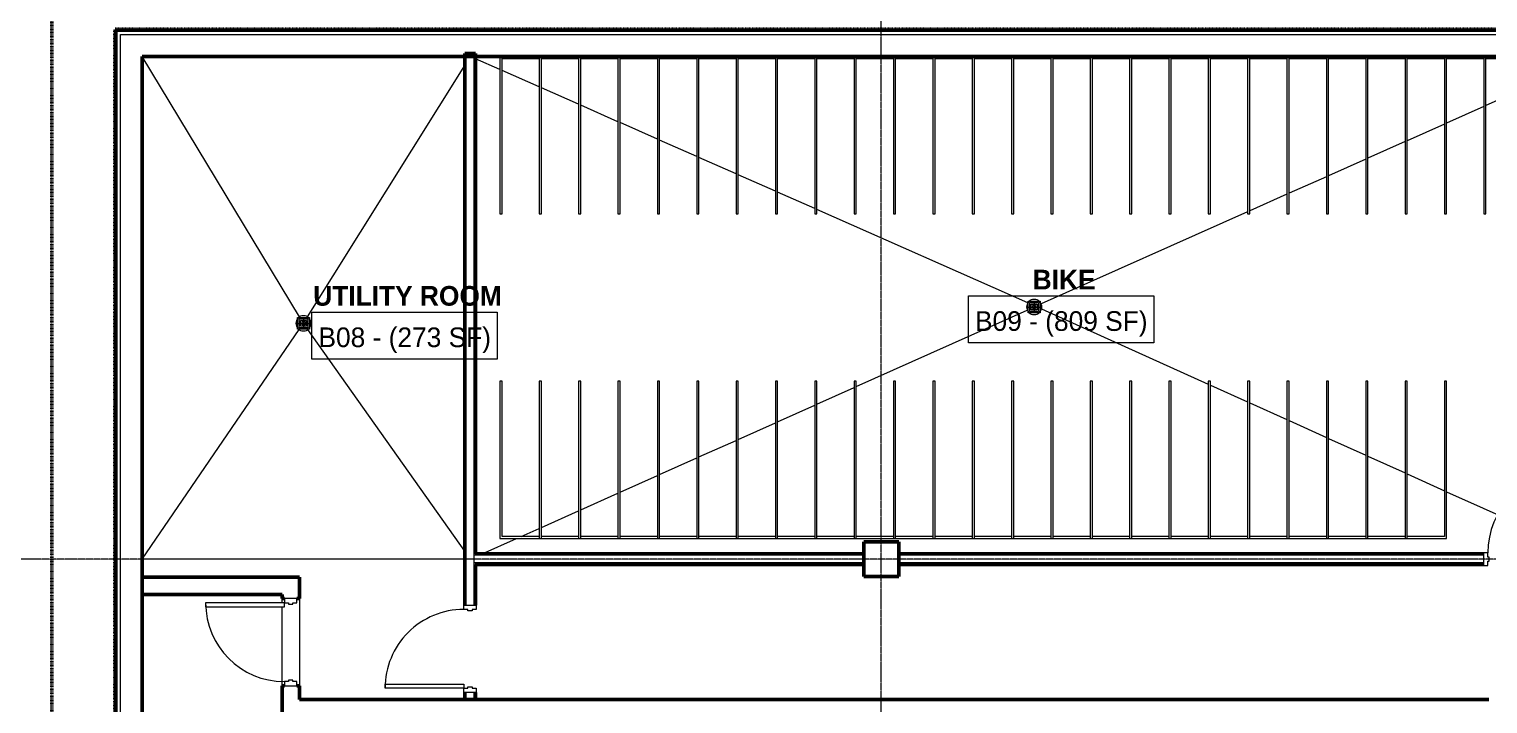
# Model space of a CAD drawing. Header units: inches. Extents: x -4235 to -464, y 9767 to 12463.
# Drawn here: x -3871 to -3204, y 11781 to 12090 of the extents above; entities that cross this region are included whole.
import ezdxf

# ---------------------------------------------------------------- set-up
doc = ezdxf.new("R2010")
doc.units = ezdxf.units.IN
doc.header["$MEASUREMENT"] = 0
doc.linetypes.add('Dash 1_16_', pattern=[0.125, 0.0625, -0.0625])
doc.linetypes.add('Grid Line 1_2_', pattern=[0.875, 0.5, -0.125, 0.125, -0.125])
for name, color, linetype, lineweight in [('0-1', 7, 'Continuous', 5), ('0-3', 90, 'Continuous', 20), ('0-4', 7, 'Continuous', 9), ('A-AREA-IDEN', 2, 'Continuous', 9), ('A-DOOR-1', 90, 'Continuous', 20), ('A-DOOR-2', 7, 'Continuous', 9), ('A-DOOR-FRAM-1', 90, 'Continuous', 20), ('A-FLOR-4', 192, 'Continuous', 9), ('A-FLOR-5', 254, 'Continuous', 13), ('A-GENM-2', 7, 'Continuous', 9), ('A-WALL', 113, 'Continuous', 13), ('A-WALL-3', 50, 'Continuous', 13), ('A-WALL-4', 250, 'Continuous', 50), ('A-WALL-5', 7, 'Continuous', 9), ('C-PROP-LINE-1', 91, 'Dash 1_16_', 50), ('I-WALL-1', 250, 'Continuous', 50), ('P-SANR-FIXT', 6, 'Continuous', 9), ('S-COLS', 52, 'Continuous', 9), ('S-COLS-1', 52, 'Continuous', 50), ('S-FNDN-4', 32, 'Continuous', 50), ('S-GRID-1', 1, 'Grid Line 1_2_', 9)]:
    doc.layers.add(name, color=color, linetype=linetype, lineweight=lineweight)
doc.styles.add('Century Gothic', font='ufonts.com_century-gothic.ttf', dxfattribs={"height": 9})
doc.styles.add('Century Gothic_B', font='GOTHICB.TTF', dxfattribs={"height": 9})

# ---------------------------------------------------------------- blocks, each defined once
blk = doc.blocks.new('Parking_Stall_Multiple - BIKE-2100576-BACKGROUND - BASEMENT')
at = {"layer": 'A-GENM-2'}
for p, q in [((72, 0), (0, 0)), ((0, 0), (0, -19)), ((72, -1), (72, 0)), ((1, -18), (1, -1)), ((1, -1), (72, -1)), ((72, -18), (0, -18)), ((0, -18), (0, -37)), ((0, -19), (72, -19)), ((72, -18), (1, -18)), ((1, -36), (1, -19)), ((1, -19), (72, -19)), ((72, -19), (72, -18)), ((72, -19), (72, -18)), ((72, -36), (0, -36)), ((0, -36), (0, -55)), ((0, -37), (72, -37)), ((72, -36), (1, -36)), ((1, -54), (1, -37)), ((1, -37), (72, -37)), ((72, -37), (72, -36)), ((72, -37), (72, -36)), ((72, -54), (0, -54)), ((0, -54), (0, -73)), ((0, -55), (72, -55)), ((72, -54), (1, -54)), ((1, -72), (1, -55)), ((1, -55), (72, -55)), ((72, -55), (72, -54)), ((72, -55), (72, -54)), ((72, -72), (0, -72)), ((0, -72), (0, -91)), ((0, -73), (72, -73)), ((72, -72), (1, -72)), ((1, -90), (1, -73)), ((1, -73), (72, -73)), ((72, -73), (72, -72)), ((72, -73), (72, -72)), ((72, -90), (0, -90)), ((0, -90), (0, -109)), ((0, -91), (72, -91)), ((72, -90), (1, -90)), ((1, -108), (1, -91)), ((1, -91), (72, -91)), ((72, -91), (72, -90)), ((72, -91), (72, -90)), ((72, -108), (0, -108)), ((0, -108), (0, -127)), ((0, -109), (72, -109)), ((72, -108), (1, -108)), ((1, -126), (1, -109)), ((1, -109), (72, -109)), ((72, -109), (72, -108)), ((72, -109), (72, -108)), ((72, -126), (0, -126)), ((0, -126), (0, -145)), ((72, -126), (1, -126)), ((72, -127), (72, -126)), ((72, -127), (72, -126)), ((0, -127), (72, -127)), ((1, -144), (1, -127)), ((1, -127), (72, -127)), ((72, -144), (0, -144)), ((0, -144), (0, -163)), ((0, -145), (72, -145)), ((72, -144), (1, -144)), ((1, -162), (1, -145)), ((1, -145), (72, -145)), ((72, -145), (72, -144)), ((72, -145), (72, -144)), ((72, -162), (0, -162)), ((0, -162), (0, -181)), ((0, -163), (72, -163)), ((72, -162), (1, -162)), ((1, -180), (1, -163)), ((1, -163), (72, -163)), ((72, -163), (72, -162)), ((72, -163), (72, -162)), ((72, -180), (0, -180)), ((0, -180), (0, -199)), ((72, -180), (1, -180)), ((72, -181), (72, -180)), ((72, -181), (72, -180)), ((0, -181), (72, -181)), ((1, -198), (1, -181)), ((1, -181), (72, -181)), ((72, -198), (0, -198)), ((0, -198), (0, -217)), ((0, -199), (72, -199)), ((72, -198), (1, -198)), ((1, -216), (1, -199)), ((1, -199), (72, -199)), ((72, -199), (72, -198)), ((72, -199), (72, -198)), ((72, -216), (0, -216)), ((0, -216), (0, -235)), ((0, -217), (72, -217)), ((72, -216), (1, -216)), ((1, -234), (1, -217)), ((1, -217), (72, -217)), ((72, -217), (72, -216)), ((72, -217), (72, -216)), ((72, -234), (0, -234)), ((0, -234), (0, -253)), ((0, -235), (72, -235)), ((72, -234), (1, -234)), ((1, -252), (1, -235)), ((1, -235), (72, -235)), ((72, -235), (72, -234)), ((72, -235), (72, -234)), ((72, -252), (0, -252)), ((0, -252), (0, -271)), ((0, -253), (72, -253)), ((72, -252), (1, -252)), ((1, -270), (1, -253)), ((1, -253), (72, -253)), ((72, -253), (72, -252)), ((72, -253), (72, -252)), ((72, -270), (0, -270)), ((0, -270), (0, -289)), ((0, -271), (72, -271)), ((72, -270), (1, -270)), ((1, -288), (1, -271)), ((1, -271), (72, -271)), ((72, -271), (72, -270)), ((72, -271), (72, -270)), ((72, -288), (0, -288)), ((0, -288), (0, -307)), ((0, -289), (72, -289)), ((72, -288), (1, -288)), ((1, -306), (1, -289)), ((1, -289), (72, -289)), ((72, -289), (72, -288)), ((72, -289), (72, -288)), ((72, -306), (0, -306)), ((0, -306), (0, -325)), ((72, -306), (1, -306)), ((72, -307), (72, -306)), ((72, -307), (72, -306)), ((0, -307), (72, -307)), ((1, -324), (1, -307)), ((1, -307), (72, -307)), ((72, -324), (0, -324)), ((0, -324), (0, -343)), ((0, -325), (72, -325)), ((72, -324), (1, -324)), ((1, -342), (1, -325)), ((1, -325), (72, -325)), ((72, -325), (72, -324)), ((72, -325), (72, -324)), ((72, -342), (0, -342)), ((0, -342), (0, -361)), ((0, -343), (72, -343)), ((72, -342), (1, -342)), ((1, -360), (1, -343)), ((1, -343), (72, -343)), ((72, -343), (72, -342)), ((72, -343), (72, -342)), ((72, -360), (0, -360)), ((0, -360), (0, -379)), ((72, -360), (1, -360)), ((72, -361), (72, -360)), ((72, -361), (72, -360)), ((0, -361), (72, -361)), ((1, -378), (1, -361)), ((1, -361), (72, -361)), ((72, -378), (0, -378)), ((0, -378), (0, -397)), ((0, -379), (72, -379)), ((72, -378), (1, -378)), ((1, -396), (1, -379)), ((1, -379), (72, -379)), ((72, -379), (72, -378)), ((72, -379), (72, -378)), ((72, -396), (0, -396)), ((0, -396), (0, -415)), ((0, -397), (72, -397)), ((72, -396), (1, -396)), ((1, -414), (1, -397)), ((1, -397), (72, -397)), ((72, -397), (72, -396)), ((72, -397), (72, -396)), ((72, -414), (0, -414)), ((0, -414), (0, -433)), ((0, -415), (72, -415)), ((72, -414), (1, -414)), ((1, -432), (1, -415)), ((1, -415), (72, -415)), ((72, -415), (72, -414)), ((72, -415), (72, -414)), ((0, -433), (72, -433)), ((72, -432), (1, -432)), ((72, -433), (72, -432))]:
    blk.add_line(p, q, dxfattribs=at)
blk = doc.blocks.new('HOLLOW METAL - COMMON_3-0 x 7-0 - HM DOOR-2191987-BACKGROUND - BASEMENT')
at = {"layer": 'A-DOOR-1'}
for p, q in [((16.25, -3.1875), (18, -3.1875)), ((16.25, -39.1875), (16.25, -3.1875)), ((18, -3.1875), (18, -39.1875)), ((18, -39.1875), (16.25, -39.1875))]:
    blk.add_line(p, q, dxfattribs=at)
at = {"layer": 'A-DOOR-2'}
blk.add_arc((18, -3.1875), 36, 180, 270, dxfattribs=at)
at = {"layer": 'A-DOOR-FRAM-1'}
for p, q in [((-20, 2.5625), (-18, 2.5625)), ((-20, -3.1875), (-20, 2.5625)), ((-18, 2.5625), (-18, 0.625)), ((-18, 0.625), (-17.375, 0.625)), ((-17.375, 0.625), (-17.375, -1.25)), ((17.375, 0.625), (18, 0.625)), ((17.375, -1.25), (17.375, 0.625)), ((18, 2.5625), (20, 2.5625)), ((18, 0.625), (18, 2.5625)), ((20, 2.5625), (20, -3.1875)), ((-18, -3.1875), (-20, -3.1875)), ((-18, -1.25), (-18, -3.1875)), ((-17.375, -1.25), (-18, -1.25)), ((18, -1.25), (17.375, -1.25)), ((18, -3.1875), (18, -1.25)), ((20, -3.1875), (18, -3.1875))]:
    blk.add_line(p, q, dxfattribs=at)
blk = doc.blocks.new('Parking_Stall_Multiple - BIKE-2100173-BACKGROUND - BASEMENT')
at = {"layer": 'A-GENM-2'}
for p, q in [((1, 487), (1, 501.45)), ((72, 487), (0, 487)), ((0, 486), (72, 486)), ((72, 487), (1, 487)), ((1, 469), (1, 486)), ((1, 486), (72, 486)), ((72, 486), (72, 487)), ((72, 486), (72, 487)), ((72, 469), (0, 469)), ((0, 468), (72, 468)), ((72, 469), (1, 469)), ((1, 451), (1, 468)), ((1, 468), (72, 468)), ((72, 468), (72, 469)), ((72, 468), (72, 469)), ((72, 451), (0, 451)), ((0, 450), (72, 450)), ((72, 451), (1, 451)), ((1, 433), (1, 450)), ((1, 450), (72, 450)), ((72, 450), (72, 451)), ((72, 450), (72, 451)), ((72, 433), (0, 433)), ((0, 432), (72, 432)), ((72, 433), (1, 433)), ((1, 415), (1, 432)), ((1, 432), (72, 432)), ((72, 432), (72, 433)), ((72, 432), (72, 433)), ((72, 415), (0, 415)), ((0, 414), (72, 414)), ((72, 415), (1, 415)), ((1, 397), (1, 414)), ((1, 414), (72, 414)), ((72, 414), (72, 415)), ((72, 414), (72, 415)), ((72, 397), (0, 397)), ((0, 396), (72, 396)), ((72, 397), (1, 397)), ((1, 379), (1, 396)), ((1, 396), (72, 396)), ((72, 396), (72, 397)), ((72, 396), (72, 397)), ((72, 379), (0, 379)), ((0, 378), (72, 378)), ((72, 379), (1, 379)), ((1, 361), (1, 378)), ((1, 378), (72, 378)), ((72, 378), (72, 379)), ((72, 378), (72, 379)), ((72, 361), (0, 361)), ((72, 361), (1, 361)), ((72, 360), (72, 361)), ((72, 360), (72, 361)), ((0, 360), (72, 360)), ((1, 343), (1, 360)), ((1, 360), (72, 360)), ((72, 343), (0, 343)), ((0, 342), (72, 342)), ((72, 343), (1, 343)), ((1, 325), (1, 342)), ((1, 342), (72, 342)), ((72, 342), (72, 343)), ((72, 342), (72, 343)), ((72, 325), (0, 325)), ((0, 324), (72, 324)), ((72, 325), (1, 325)), ((1, 307), (1, 324)), ((1, 324), (72, 324)), ((72, 324), (72, 325)), ((72, 324), (72, 325)), ((72, 307), (0, 307)), ((72, 307), (1, 307)), ((72, 306), (72, 307)), ((72, 306), (72, 307)), ((0, 306), (72, 306)), ((1, 289), (1, 306)), ((1, 306), (72, 306)), ((72, 289), (0, 289)), ((0, 288), (72, 288)), ((72, 289), (1, 289)), ((1, 271), (1, 288)), ((1, 288), (72, 288)), ((72, 288), (72, 289)), ((72, 288), (72, 289)), ((72, 271), (0, 271)), ((0, 270), (72, 270)), ((72, 271), (1, 271)), ((1, 253), (1, 270)), ((1, 270), (72, 270)), ((72, 270), (72, 271)), ((72, 270), (72, 271)), ((72, 253), (0, 253)), ((0, 252), (72, 252)), ((72, 253), (1, 253)), ((1, 235), (1, 252)), ((1, 252), (72, 252)), ((72, 252), (72, 253)), ((72, 252), (72, 253)), ((72, 235), (0, 235)), ((0, 234), (72, 234)), ((72, 235), (1, 235)), ((1, 217), (1, 234)), ((1, 234), (72, 234)), ((72, 234), (72, 235)), ((72, 234), (72, 235)), ((72, 217), (0, 217)), ((0, 216), (72, 216)), ((72, 217), (1, 217)), ((1, 199), (1, 216)), ((1, 216), (72, 216)), ((72, 216), (72, 217)), ((72, 216), (72, 217)), ((72, 199), (0, 199)), ((0, 198), (72, 198)), ((72, 199), (1, 199)), ((1, 181), (1, 198)), ((1, 198), (72, 198)), ((72, 198), (72, 199)), ((72, 198), (72, 199)), ((72, 181), (0, 181)), ((72, 181), (1, 181)), ((72, 180), (72, 181)), ((72, 180), (72, 181)), ((0, 180), (72, 180)), ((1, 163), (1, 180)), ((1, 180), (72, 180)), ((72, 163), (0, 163)), ((0, 162), (72, 162)), ((72, 163), (1, 163)), ((1, 145), (1, 162)), ((1, 162), (72, 162)), ((72, 162), (72, 163)), ((72, 162), (72, 163)), ((72, 145), (0, 145)), ((0, 144), (72, 144)), ((72, 145), (1, 145)), ((1, 127), (1, 144)), ((1, 144), (72, 144)), ((72, 144), (72, 145)), ((72, 144), (72, 145)), ((72, 127), (0, 127)), ((72, 127), (1, 127)), ((72, 126), (72, 127)), ((72, 126), (72, 127)), ((0, 126), (72, 126)), ((1, 109), (1, 126)), ((1, 126), (72, 126)), ((72, 109), (0, 109)), ((0, 108), (72, 108)), ((72, 109), (1, 109)), ((1, 91), (1, 108)), ((1, 108), (72, 108)), ((72, 108), (72, 109)), ((72, 108), (72, 109)), ((72, 91), (0, 91)), ((0, 90), (72, 90)), ((72, 91), (1, 91)), ((1, 73), (1, 90)), ((1, 90), (72, 90)), ((72, 90), (72, 91)), ((72, 90), (72, 91)), ((72, 73), (0, 73)), ((0, 72), (72, 72)), ((72, 73), (1, 73)), ((1, 55), (1, 72)), ((1, 72), (72, 72)), ((72, 72), (72, 73)), ((72, 72), (72, 73)), ((72, 55), (0, 55)), ((0, 54), (72, 54)), ((72, 55), (1, 55)), ((1, 37), (1, 54)), ((1, 54), (72, 54)), ((72, 54), (72, 55)), ((72, 54), (72, 55)), ((72, 37), (0, 37)), ((0, 36), (72, 36)), ((72, 37), (1, 37)), ((1, 19), (1, 36)), ((1, 36), (72, 36)), ((72, 36), (72, 37)), ((72, 36), (72, 37)), ((72, 19), (0, 19)), ((0, 18), (72, 18)), ((72, 19), (1, 19)), ((1, 1), (1, 18)), ((1, 18), (72, 18)), ((72, 18), (72, 19)), ((72, 18), (72, 19)), ((72, 1), (1, 1)), ((72, 0), (72, 1)), ((0, 0), (72, 0))]:
    blk.add_line(p, q, dxfattribs=at)
blk = doc.blocks.new('HOLLOW METAL - COMMON_3-0 x 7-0 - HM DOOR-2191985-BACKGROUND - BASEMENT')
at = {"layer": 'A-DOOR-1'}
for p, q in [((18, 39.125), (16.25, 39.125)), ((16.25, 39.125), (16.25, 3.125)), ((18, 3.125), (18, 39.125)), ((16.25, 3.125), (18, 3.125))]:
    blk.add_line(p, q, dxfattribs=at)
at = {"layer": 'A-DOOR-2'}
blk.add_arc((18, 3.125), 36, 90, 180, dxfattribs=at)
at = {"layer": 'A-DOOR-FRAM-1'}
for p, q in [((-18, 3.125), (-20, 3.125)), ((-20, 3.125), (-20, -2.625)), ((-18, 1.1875), (-18, 3.125)), ((-17.375, 1.1875), (-18, 1.1875)), ((-17.375, -0.6875), (-17.375, 1.1875)), ((18, 1.1875), (17.375, 1.1875)), ((17.375, 1.1875), (17.375, -0.6875)), ((18, 3.125), (18, 1.1875)), ((20, 3.125), (18, 3.125)), ((20, -2.625), (20, 3.125)), ((-20, -2.625), (-18, -2.625)), ((-18, -2.625), (-18, -0.6875)), ((-18, -0.6875), (-17.375, -0.6875)), ((17.375, -0.6875), (18, -0.6875)), ((18, -0.6875), (18, -2.625)), ((18, -2.625), (20, -2.625))]:
    blk.add_line(p, q, dxfattribs=at)
blk = doc.blocks.new('CTR - 1st Phase - Common Walls_rvt-1-BACKGROUND - BASEMENT')
at = {"layer": 'A-WALL-3'}
for p, q in [((-3671.14, 11826.18), (-3671.14, 12078.59)), ((-3667.51, 11848.94), (-3667.51, 12078.59)), ((-3666.89, 11849.56), (-3666.89, 11848.94)), ((-3666.89, 11848.94), (-3667.51, 11848.94)), ((-3667.51, 11845.44), (-3667.51, 11848.94)), ((-3667.51, 11845.44), (-3667.51, 11848.94)), ((-3666.89, 11845.44), (-3667.51, 11845.44)), ((-3667.51, 11826.18), (-3667.51, 11845.44)), ((-3489.32, 11848.94), (-3666.89, 11848.94)), ((-3489.32, 11845.44), (-3666.89, 11845.44)), ((-3666.89, 11845.44), (-3666.89, 11844.81)), ((-3205.89, 11848.94), (-3473.32, 11848.94)), ((-3205.89, 11845.44), (-3473.32, 11845.44)), ((-3671.14, 11782.99), (-3671.14, 11786.18)), ((-3667.51, 11782.99), (-3667.51, 11786.18))]:
    blk.add_line(p, q, dxfattribs=at)
at = {"layer": 'I-WALL-1'}
for p, q in [((-3671.76, 12078.59), (-3671.76, 11826.18)), ((-3666.89, 12078.59), (-3671.76, 12078.59)), ((-3666.89, 11849.56), (-3666.89, 12078.59)), ((-3489.32, 11849.56), (-3666.89, 11849.56)), ((-3205.89, 11849.56), (-3473.32, 11849.56)), ((-3666.89, 11844.81), (-3489.32, 11844.81)), ((-3666.89, 11826.18), (-3666.89, 11844.81)), ((-3473.32, 11844.81), (-3205.89, 11844.81)), ((-3671.76, 11786.18), (-3671.76, 11782.99)), ((-3671.76, 11782.99), (-3666.89, 11782.99)), ((-3666.89, 11782.99), (-3666.89, 11786.18))]:
    blk.add_line(p, q, dxfattribs=at)
at = {"layer": '0-3'}
for name, p, rotation in [('Parking_Stall_Multiple - BIKE-2100173-BACKGROUND - BASEMENT', (-3655.71, 12077.19), 269.9999999999967), ('Parking_Stall_Multiple - BIKE-2100576-BACKGROUND - BASEMENT', (-3655.71, 11856.59), 90.0000000000033), ('HOLLOW METAL - COMMON_3-0 x 7-0 - HM DOOR-2191987-BACKGROUND - BASEMENT', (-3669.07, 11806.18), 270)]:
    blk.add_blockref(name, p, dxfattribs=dict(at, rotation=rotation))
blk.add_blockref('HOLLOW METAL - COMMON_3-0 x 7-0 - HM DOOR-2191985-BACKGROUND - BASEMENT', (-3185.89, 11846.94), dxfattribs=at)
blk = doc.blocks.new('HOLLOW METAL - COMMON_3-0 x 7-0 - HM DOOR-2453422-BACKGROUND - BASEMENT')
at = {"layer": 'A-DOOR-1'}
for p, q in [((18, 39.25), (16.25, 39.25)), ((16.25, 39.25), (16.25, 3.25)), ((18, 3.25), (18, 39.25)), ((16.25, 3.25), (18, 3.25))]:
    blk.add_line(p, q, dxfattribs=at)
at = {"layer": 'A-DOOR-2'}
blk.add_arc((18, 3.25), 36, 90, 180, dxfattribs=at)
at = {"layer": 'A-DOOR-FRAM-1'}
for p, q in [((-18, 3.25), (-20, 3.25)), ((-20, 3.25), (-20, -2.5)), ((-18, 1.3125), (-18, 3.25)), ((-17.375, 1.3125), (-18, 1.3125)), ((-17.375, -0.5625), (-17.375, 1.3125)), ((18, 1.3125), (17.375, 1.3125)), ((17.375, 1.3125), (17.375, -0.5625)), ((18, 3.25), (18, 1.3125)), ((20, 3.25), (18, 3.25)), ((20, -2.5), (20, 3.25)), ((-20, -2.5), (-18, -2.5)), ((-18, -2.5), (-18, -0.5625)), ((-18, -0.5625), (-17.375, -0.5625)), ((17.375, -0.5625), (18, -0.5625)), ((18, -0.5625), (18, -2.5)), ((18, -2.5), (20, -2.5))]:
    blk.add_line(p, q, dxfattribs=at)
blk = doc.blocks.new('CTR - 1st Phase -Stairs _ Elevators_rvt-1-BACKGROUND - BASEMENT')
at = {"layer": 'A-WALL-4'}
for p, q in [((-3755.32, 11838.99), (-3819.32, 11838.99)), ((-3819.32, 11838.99), (-3819.32, 11830.99)), ((-3747.32, 11838.99), (-3755.32, 11838.99)), ((-3747.32, 11829.18), (-3747.32, 11838.99)), ((-3819.32, 11830.99), (-3755.32, 11830.99)), ((-3755.32, 11830.99), (-3755.32, 11829.18)), ((-3755.32, 11829.18), (-3754.32, 11829.18)), ((-3748.57, 11829.18), (-3747.32, 11829.18)), ((-3754.32, 11789.18), (-3755.32, 11789.18)), ((-3755.32, 11789.18), (-3755.32, 11774.99)), ((-3747.32, 11789.18), (-3748.57, 11789.18)), ((-3747.32, 11782.99), (-3747.32, 11789.18)), ((-3203.32, 11782.99), (-3747.32, 11782.99))]:
    blk.add_line(p, q, dxfattribs=at)
at = {"layer": 'A-WALL-5'}
for p, q in [((-3755.32, 11827.18), (-3755.32, 11829.18)), ((-3747.32, 11829.18), (-3747.32, 11789.18)), ((-3755.32, 11789.18), (-3755.32, 11825.43))]:
    blk.add_line(p, q, dxfattribs=at)
at = {"layer": '0-4', "rotation": 89.99999999999085}
blk.add_blockref('HOLLOW METAL - COMMON_3-0 x 7-0 - HM DOOR-2453422-BACKGROUND - BASEMENT', (-3751.07, 11809.18), dxfattribs=at)
blk = doc.blocks.new('Concrete-Rectangular-Column - ONE-1856735-BACKGROUND - BASEMENT')
at = {"layer": 'S-COLS-1'}
for p, q in [((8, 8), (-8, 8)), ((-8, 8), (-8, -8)), ((8, -8), (8, 8)), ((-8, -8), (8, -8))]:
    blk.add_line(p, q, dxfattribs=at)
blk = doc.blocks.new('Drain-Floor-WATTS-Square-Stainless_Steel_Strainer-Type_FD-1200-M - 2_ Outlet with 5_ Strainer-2528673-BACKGROUND - BASEMENT')
at = {"layer": 'P-SANR-FIXT'}
for p, q in [((-2.707, -2.707), (-2.707, 2.707)), ((-2.707, 2.707), (2.707, 2.707)), ((-2.03025, -2.03025), (-2.03025, 2.03025)), ((-2.03025, 2.03025), (2.03025, 2.03025)), ((-1.3535, -1.3535), (-1.3535, 1.3535)), ((-1.3535, 1.3535), (1.3535, 1.3535)), ((-0.67675, -0.67675), (-0.67675, 0.67675)), ((-0.67675, 0.67675), (0.67675, 0.67675)), ((0, 2.707), (0, -2.707)), ((0.67675, 0.67675), (0.67675, -0.67675)), ((1.3535, 1.3535), (1.3535, -1.3535)), ((2.03025, 2.03025), (2.03025, -2.03025)), ((2.707, 2.707), (2.707, -2.707)), ((-2.707, 0), (2.707, 0)), ((2.707, -2.707), (-2.707, -2.707)), ((2.03025, -2.03025), (-2.03025, -2.03025)), ((1.3535, -1.3535), (-1.3535, -1.3535)), ((0.67675, -0.67675), (-0.67675, -0.67675))]:
    blk.add_line(p, q, dxfattribs=at)
for start, end in [(360, 180), (180, 360)]:
    blk.add_arc((0, 0), 3.5, start, end, dxfattribs=at)
blk = doc.blocks.new('Family - ___-2835860-BACKGROUND - BASEMENT')
at = {"layer": 'C-PROP-LINE-1'}
blk.add_line((-3860.72, 11547.59), (-3860.72, 12118.59), dxfattribs=at)
blk = doc.blocks.new('Family - ___-2835903-BACKGROUND - BASEMENT')
at = {"layer": 'C-PROP-LINE-1'}
for p in [(-2096.82, 12089.69), (-3831.82, 10009.09)]:
    blk.add_line(p, (-3831.82, 12089.69), dxfattribs=at)
blk = doc.blocks.new('Family - ___-2835932-BACKGROUND - BASEMENT')
at = {"layer": 'C-PROP-LINE-1'}
blk.add_line((-3860.72, 9980.19), (-3860.72, 12118.59), dxfattribs=at)

msp = doc.modelspace()

# ---------------------------------------------------------------- linework, layer by layer
at = {"layer": 'A-AREA-IDEN', "flags": 128}
for points in [[(-3441.41, 11967.63), (-3356.64, 11967.63), (-3356.64, 11946.13), (-3441.41, 11946.13)], [(-3741.72, 11960.2), (-3656.95, 11960.2), (-3656.95, 11938.7), (-3741.72, 11938.7)]]:
    msp.add_lwpolyline(points, close=True, dxfattribs=at)
at = {"layer": 'A-FLOR-4'}
for p, q in [((-3755.32, 11827.18), (-3755.32, 11829.18)), ((-3747.32, 11829.18), (-3747.32, 11789.18)), ((-3755.32, 11789.18), (-3755.32, 11825.43))]:
    msp.add_line(p, q, dxfattribs=at)
at = {"layer": 'A-FLOR-5'}
for p, q in [((-3747.35, 11958.08), (-3819.32, 12077.19)), ((-3655.71, 12071.23), (-3666.89, 12076.17)), ((-3743.69, 11958.05), (-3671.76, 12073.08)), ((-3637.71, 12063.27), (-3654.71, 12070.79)), ((-3619.71, 12055.32), (-3636.71, 12062.83)), ((-3187.71, 12062.3), (-3204.71, 12054.72)), ((-3601.71, 12047.36), (-3618.71, 12054.87)), ((-3205.71, 12054.27), (-3222.71, 12046.69)), ((-3583.71, 12039.4), (-3600.71, 12046.92)), ((-3223.71, 12046.24), (-3240.71, 12038.66)), ((-3565.71, 12031.45), (-3582.71, 12038.96)), ((-3241.71, 12038.22), (-3258.71, 12030.63)), ((-3547.71, 12023.49), (-3564.71, 12031.01)), ((-3259.71, 12030.19), (-3276.71, 12022.61)), ((-3529.71, 12015.54), (-3546.71, 12023.05)), ((-3277.71, 12022.16), (-3294.71, 12014.58)), ((-3511.71, 12007.58), (-3528.71, 12015.09)), ((-3295.71, 12014.13), (-3312.71, 12006.55)), ((-3414.23, 11964.49), (-3510.71, 12007.14)), ((-3313.71, 12006.1), (-3408.18, 11963.97)), ((-3492.71, 11926.15), (-3414.51, 11961.14)), ((-3407.96, 11961.69), (-3331.71, 11927.27)), ((-3819.32, 11847.19), (-3747.5, 11952.22)), ((-3671.76, 11850.82), (-3743.54, 11952.25)), ((-3510.71, 11918.1), (-3493.71, 11925.71)), ((-3330.71, 11926.82), (-3313.71, 11919.14)), ((-3528.71, 11910.05), (-3511.71, 11917.65)), ((-3312.71, 11918.69), (-3295.71, 11911.02)), ((-3546.71, 11901.99), (-3529.71, 11909.6)), ((-3294.71, 11910.57), (-3277.71, 11902.89)), ((-3564.71, 11893.94), (-3547.71, 11901.54)), ((-3276.71, 11902.44), (-3259.71, 11894.77)), ((-3582.71, 11885.88), (-3565.71, 11893.49)), ((-3258.71, 11894.31), (-3241.71, 11886.64)), ((-3600.71, 11877.83), (-3583.71, 11885.44)), ((-3240.71, 11886.19), (-3223.71, 11878.51)), ((-3618.71, 11869.78), (-3601.71, 11877.38)), ((-3222.71, 11878.06), (-3169.64, 11854.1)), ((-3636.71, 11861.72), (-3619.71, 11869.33)), ((-3663.88, 11849.56), (-3648.18, 11856.59)), ((-3645.95, 11857.59), (-3637.71, 11861.28)), ((-3671.76, 11847.19), (-3819.32, 11847.19))]:
    msp.add_line(p, q, dxfattribs=at)
at = {"layer": 'A-WALL'}
for p, q in [((-3829.32, 9901.19), (-3829.32, 12087.19)), ((-3829.32, 12087.19), (-3144.32, 12087.19))]:
    msp.add_line(p, q, dxfattribs=at)
at = {"layer": 'S-FNDN-4'}
for p, q in [((-3831.32, 12089.19), (-3831.32, 9901.19)), ((-3144.32, 12089.19), (-3831.32, 12089.19)), ((-3819.32, 10188.19), (-3819.32, 12077.19)), ((-3819.32, 12077.19), (-2910.12, 12077.19))]:
    msp.add_line(p, q, dxfattribs=at)
at = {"layer": 'S-GRID-1'}
for p, q in [((-3481.32, 9836.18), (-3481.32, 12413.74)), ((-464.45, 11847.19), (-4185.7, 11847.19))]:
    msp.add_line(p, q, dxfattribs=at)

# ---------------------------------------------------------------- block references
at = {"layer": '0-1'}
for name in ['CTR - 1st Phase - Common Walls_rvt-1-BACKGROUND - BASEMENT', 'CTR - 1st Phase -Stairs _ Elevators_rvt-1-BACKGROUND - BASEMENT']:
    msp.add_blockref(name, (0, 0), dxfattribs=at)
at = {"layer": 'C-PROP-LINE-1'}
for name in ['Family - ___-2835860-BACKGROUND - BASEMENT', 'Family - ___-2835932-BACKGROUND - BASEMENT', 'Family - ___-2835903-BACKGROUND - BASEMENT']:
    msp.add_blockref(name, (0, 0), dxfattribs=at)
at = {"layer": 'P-SANR-FIXT'}
for p in [(-3411.35, 11962.56), (-3745.54, 11955.09)]:
    msp.add_blockref('Drain-Floor-WATTS-Square-Stainless_Steel_Strainer-Type_FD-1200-M - 2_ Outlet with 5_ Strainer-2528673-BACKGROUND - BASEMENT', p, dxfattribs=at)
at = {"layer": 'S-COLS'}
msp.add_blockref('Concrete-Rectangular-Column - ONE-1856735-BACKGROUND - BASEMENT', (-3481.32, 11847.19), dxfattribs=at)

# ---------------------------------------------------------------- texts
at = {"layer": 'A-AREA-IDEN', "char_height": 9, "attachment_point": 1}
for s, insert, width, style in [('BIKE', (-3412.03, 11979.6), 31.209, 'Century Gothic_B'), ('UTILITY ROOM', (-3741.1, 11972.17), 100.899, 'Century Gothic_B'), ('B09 - (809 SF)', (-3438.41, 11960.63), 95.142, 'Century Gothic'), ('B08 - (273 SF)', (-3738.72, 11953.2), 95.142, 'Century Gothic')]:
    msp.add_mtext(s, dxfattribs=dict(at, insert=insert, width=width, style=style))

doc.saveas('drawing.dxf')
